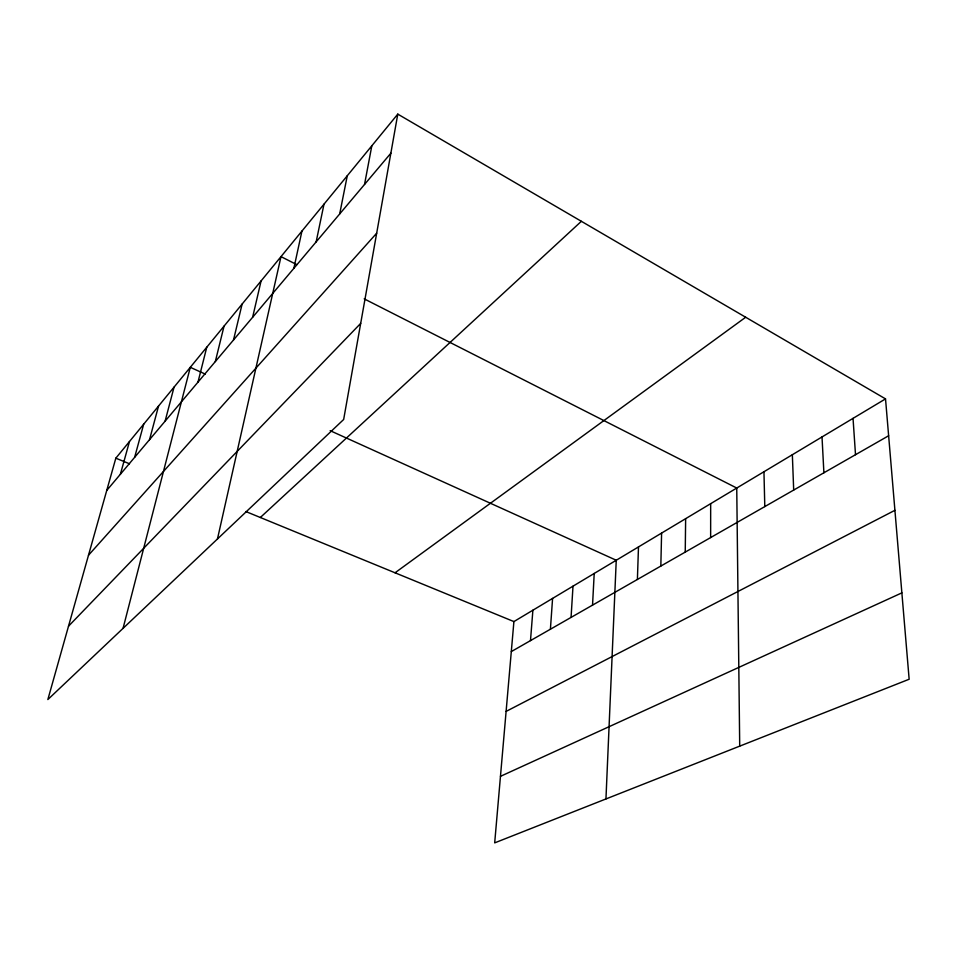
<?xml version="1.0" encoding="UTF-8"?>
<svg xmlns="http://www.w3.org/2000/svg" width="957" height="957" viewBox="0 0 957 957"><rect width="100%" height="100%" fill="white"/><g stroke="black" fill="none" stroke-linecap="round" stroke-linejoin="round"><path stroke-width="1.44" d="M710.644 537.571L710.668 503.681M685.236 552.105L685.643 518.67M660.832 566.054L661.598 533.085M637.398 579.463L638.486 546.937M605.948 798.951L616.248 560.252L330.165 430.674M592.539 605.123L594.213 573.458M571.066 617.397L573.004 586.174M550.407 629.216L552.584 598.412M530.489 640.604L532.893 610.207M885.524 398.89L513.909 621.583L494.685 842.878L909.15 679.243L885.524 398.89L397.789 114.122L115.833 458.176L47.85 699.555L343.659 419.489L397.789 114.122M364.533 184.45L371.818 145.811M339.675 213.973L347.271 175.765M316.145 241.894L324.004 204.152M293.859 268.343L301.945 231.068M217.466 538.97L280.999 256.632L296.802 264.646M252.624 317.293L261.082 280.939M233.52 339.974L242.109 304.087M215.325 361.579L224.034 326.146M197.967 382.178L206.772 347.2M123.07 628.33L190.287 367.321L205.253 374.091M165.106 421.188L174.054 387.118M149.531 439.67L158.539 406.055M134.638 457.338L143.694 424.178M120.391 474.253L129.47 441.536M106.729 490.463L390.863 153.204M88.487 555.239L376.687 233.197M68.509 626.201L360.705 323.37M260.34 517.486L581.366 221.306M395.05 572.788L745.682 317.245M511.313 651.585L888.634 435.758M506.109 711.398L894.915 510.308M500.463 776.342L901.865 592.873M115.833 458.176L129.506 463.786M245.805 511.528L513.909 621.583M364.186 298.859L736.746 488.046L739.713 746.137M853.034 418.365L855.51 454.707M822.015 436.954L823.893 472.794M792.348 454.731L793.688 490.068M763.949 471.741L764.799 506.588"/></g></svg>
